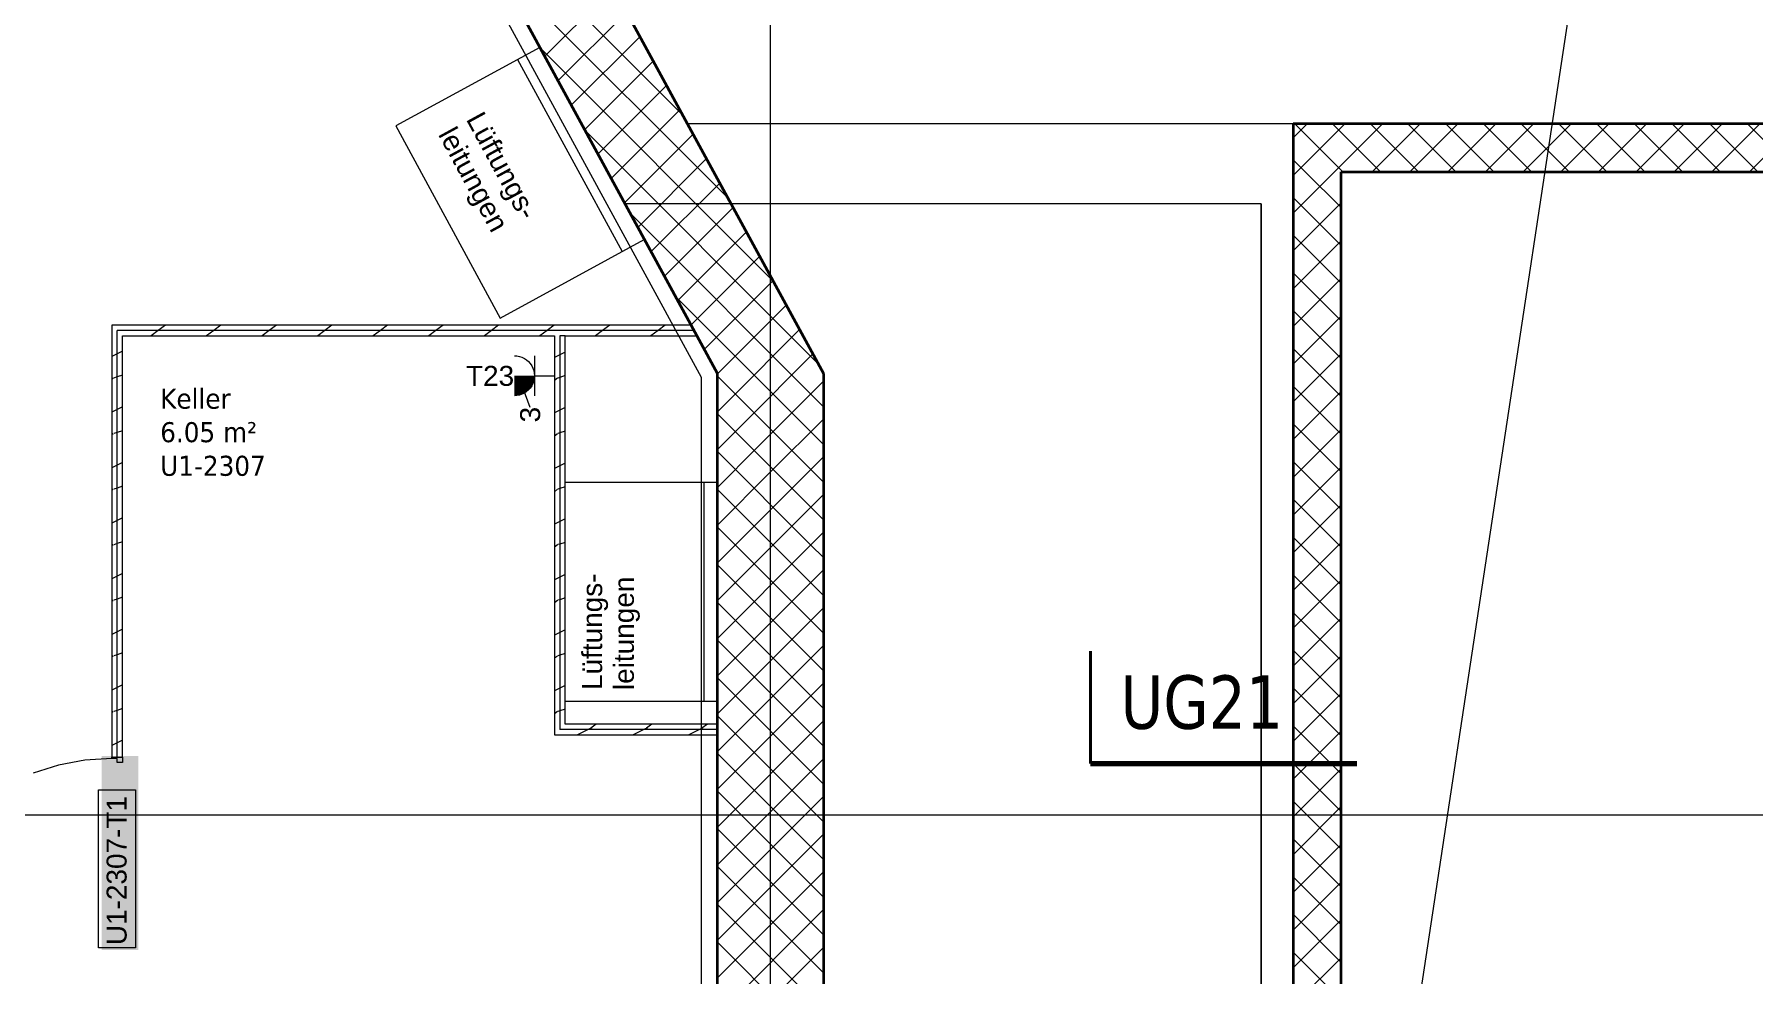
# Model space of a CAD drawing. Extents: x -1132 to 613, y -179 to 712.
# Drawn here: x -905.6 to -776.7, y 126.1 to 196.6 of the extents above; entities that cross this region are included whole.
import ezdxf
from ezdxf.lldxf.tags import DXFTag

# ---------------------------------------------------------------- set-up
doc = ezdxf.new("R2010")
doc.units = 0
doc.layers.get('0').update_dxf_attribs({"lineweight": 13})
for name, color, linetype, lineweight in [('A-AREA-____-IDEN', 7, 'Continuous', 5), ('A-DETL-____-HDLN', 7, '_Verdeckte Linien_', 9), ('A-DETL-GENF-HDLN', 7, '_Verdeckte Linien_', 9), ('A-DOOR-____-IDEN', 7, 'Continuous', 5), ('A-DOOR-FRAM-MCUT', 7, 'Continuous', 9), ('A-DOOR-OPNG-OTLN', 7, 'Continuous', 9), ('A-FLOR-____-OTLN', 7, 'Continuous', 9), ('A-FLOR-____-OVHD', 7, 'Strichpunkt - Fein', 9), ('A-WALL-____-MCUT', 7, 'Continuous', 35), ('A-WALL-____-PATT', 7, 'Continuous', 35), ('A-WALL-FNSH-MCUT', 7, 'Continuous', 35), ('S-GRID-____-OTLN', 7, 'Continuous', 5), ('Text', 7, 'Continuous', 5)]:
    doc.layers.add(name, color=color, linetype=linetype, lineweight=lineweight)
for name, color, linetype, lineweight, true_color in [('A-DETL-____-OTLN', 5, 'Continuous', 9, 0x0000ff), ('EL01_WAN_Kraft', 1, 'Continuous', 13, 0xff0000), ('G-____-____-SYMB', 7, 'Strichpunkt - Weit', 5, 0x008080)]:
    doc.layers.add(name, color=color, linetype=linetype, lineweight=lineweight, true_color=true_color)
doc.styles.get("Standard").update_dxf_attribs({"font": 'arial.ttf'})
tags = doc.linetypes.add('_Rasterlinie_', pattern=[0.375, 0.2, -0.05, 0.075, -0.05]).pattern_tags.tags
tags[10:11] = [DXFTag(74, 4), DXFTag(75, 0), DXFTag(340, '0'), DXFTag(46, 1.0), DXFTag(50, 0.0), DXFTag(44, 0.0), DXFTag(45, 0.0)]
tags[8:9] = [DXFTag(74, 4), DXFTag(75, 0), DXFTag(340, '0'), DXFTag(46, 1.0), DXFTag(50, 0.0), DXFTag(44, 0.0), DXFTag(45, 0.0)]
tags[6:7] = [DXFTag(74, 4), DXFTag(75, 0), DXFTag(340, '0'), DXFTag(46, 1.0), DXFTag(50, 0.0), DXFTag(44, 0.0), DXFTag(45, 0.0)]
tags[4:5] = [DXFTag(74, 4), DXFTag(75, 0), DXFTag(340, '0'), DXFTag(46, 1.0), DXFTag(50, 0.0), DXFTag(44, 0.0), DXFTag(45, 0.0)]
tags = doc.linetypes.add('_Schnittlinie_', pattern=[0.3, 0.15, -0.05, 0.05, -0.05]).pattern_tags.tags
tags[10:11] = [DXFTag(74, 4), DXFTag(75, 0), DXFTag(340, '0'), DXFTag(46, 1.0), DXFTag(50, 0.0), DXFTag(44, 0.0), DXFTag(45, 0.0)]
tags[8:9] = [DXFTag(74, 4), DXFTag(75, 0), DXFTag(340, '0'), DXFTag(46, 1.0), DXFTag(50, 0.0), DXFTag(44, 0.0), DXFTag(45, 0.0)]
tags[6:7] = [DXFTag(74, 4), DXFTag(75, 0), DXFTag(340, '0'), DXFTag(46, 1.0), DXFTag(50, 0.0), DXFTag(44, 0.0), DXFTag(45, 0.0)]
tags[4:5] = [DXFTag(74, 4), DXFTag(75, 0), DXFTag(340, '0'), DXFTag(46, 1.0), DXFTag(50, 0.0), DXFTag(44, 0.0), DXFTag(45, 0.0)]
tags = doc.linetypes.add('_Verdeckte Linien_', pattern=[0.15, 0.1, -0.05]).pattern_tags.tags
tags[6:7] = [DXFTag(74, 4), DXFTag(75, 0), DXFTag(340, '0'), DXFTag(46, 1.0), DXFTag(50, 0.0), DXFTag(44, 0.0), DXFTag(45, 0.0)]
tags[4:5] = [DXFTag(74, 4), DXFTag(75, 0), DXFTag(340, '0'), DXFTag(46, 1.0), DXFTag(50, 0.0), DXFTag(44, 0.0), DXFTag(45, 0.0)]
tags = doc.linetypes.add('Gestrichelt', pattern=[0.1, 0.05, -0.05]).pattern_tags.tags
tags[6:7] = [DXFTag(74, 4), DXFTag(75, 0), DXFTag(340, '0'), DXFTag(46, 1.0), DXFTag(50, 0.0), DXFTag(44, 0.0), DXFTag(45, 0.0)]
tags[4:5] = [DXFTag(74, 4), DXFTag(75, 0), DXFTag(340, '0'), DXFTag(46, 1.0), DXFTag(50, 0.0), DXFTag(44, 0.0), DXFTag(45, 0.0)]
tags = doc.linetypes.add('Strichpunkt - Fein', pattern=[0.2, 0.1, -0.05, 0, -0.05]).pattern_tags.tags
tags[10:11] = [DXFTag(74, 4), DXFTag(75, 0), DXFTag(340, '0'), DXFTag(46, 1.0), DXFTag(50, 0.0), DXFTag(44, 0.0), DXFTag(45, 0.0)]
tags[8:9] = [DXFTag(74, 4), DXFTag(75, 0), DXFTag(340, '0'), DXFTag(46, 1.0), DXFTag(50, 0.0), DXFTag(44, 0.0), DXFTag(45, 0.0)]
tags[6:7] = [DXFTag(74, 4), DXFTag(75, 0), DXFTag(340, '0'), DXFTag(46, 1.0), DXFTag(50, 0.0), DXFTag(44, 0.0), DXFTag(45, 0.0)]
tags[4:5] = [DXFTag(74, 4), DXFTag(75, 0), DXFTag(340, '0'), DXFTag(46, 1.0), DXFTag(50, 0.0), DXFTag(44, 0.0), DXFTag(45, 0.0)]
tags = doc.linetypes.add('Strichpunkt - Weit', pattern=[0.5, 0.2, -0.15, 0, -0.15]).pattern_tags.tags
tags[10:11] = [DXFTag(74, 4), DXFTag(75, 0), DXFTag(340, '0'), DXFTag(46, 1.0), DXFTag(50, 0.0), DXFTag(44, 0.0), DXFTag(45, 0.0)]
tags[8:9] = [DXFTag(74, 4), DXFTag(75, 0), DXFTag(340, '0'), DXFTag(46, 1.0), DXFTag(50, 0.0), DXFTag(44, 0.0), DXFTag(45, 0.0)]
tags[6:7] = [DXFTag(74, 4), DXFTag(75, 0), DXFTag(340, '0'), DXFTag(46, 1.0), DXFTag(50, 0.0), DXFTag(44, 0.0), DXFTag(45, 0.0)]
tags[4:5] = [DXFTag(74, 4), DXFTag(75, 0), DXFTag(340, '0'), DXFTag(46, 1.0), DXFTag(50, 0.0), DXFTag(44, 0.0), DXFTag(45, 0.0)]

# ---------------------------------------------------------------- blocks, each defined once
blk = doc.blocks.new('Referenz-A0UNPDE96I', base_point=(-1115.89, -117.37))
at = {"layer": 'A-DETL-____-HDLN', "color": 0, "linetype": '_Verdeckte Linien_', "ltscale": 0.13}
for p, q in [((-813.61, 183.88), (-861.33, 183.88)), ((-813.61, -113.6), (-813.61, 183.88)), ((-813.61, 183.88), (-813.61, -113.6)), ((-807.61, 183.88), (-807.61, -113.6))]:
    blk.add_line(p, q, dxfattribs=at)
at = {"layer": 'A-DETL-____-OTLN', "color": 0, "linetype": 'Gestrichelt', "ltscale": 0.13}
for p, q in [((-867.71, 195.6), (-878.51, 189.72)), ((-869.38, 194.69), (-861.54, 180.29)), ((-878.51, 189.72), (-870.67, 175.31)), ((-870.67, 175.31), (-859.87, 181.2)), ((-854.41, 162.99), (-865.81, 162.99)), ((-855.41, 162.99), (-855.41, 146.59)), ((-865.81, 146.59), (-854.41, 146.59))]:
    blk.add_line(p, q, dxfattribs=at)
at = {"layer": 'A-DETL-GENF-HDLN', "color": 0, "linetype": '_Verdeckte Linien_', "ltscale": 0.13}
blk.add_line((-780.86, 261.88), (-807.41, 87), dxfattribs=at)
at = {"layer": 'A-DOOR-____-IDEN', "color": 0, "linetype": 'Continuous', "ltscale": 0.13}
for p, q in [((-900.81, 128.11), (-900.81, 139.95)), ((-900.81, 139.95), (-898.03, 139.95)), ((-898.03, 139.95), (-898.03, 128.11)), ((-898.03, 128.11), (-900.81, 128.11))]:
    blk.add_line(p, q, dxfattribs=at)
at = {"layer": 'A-DOOR-____-IDEN', "color": 7, "linetype": 'Continuous', "ltscale": 0.13, "true_color": 0xffffff}
for points in [[(-900.56, 127.94), (-897.8, 127.94), (-900.56, 142.48)], [(-897.8, 127.94), (-900.56, 142.48), (-897.8, 142.48)]]:
    blk.add_solid(points, dxfattribs=at)
at = {"layer": 'A-DOOR-FRAM-MCUT', "color": 0, "linetype": 'Continuous', "ltscale": 0.13}
for p, q in [((-899.81, 142.39), (-899.01, 142.39)), ((-899.81, 142.29), (-899.81, 142.39)), ((-899.41, 142.29), (-899.81, 142.29)), ((-899.41, 141.99), (-899.41, 142.29)), ((-899.01, 141.99), (-899.41, 141.99)), ((-899.01, 142.39), (-899.01, 141.99))]:
    blk.add_line(p, q, dxfattribs=at)
at = {"layer": 'A-DOOR-OPNG-OTLN', "color": 0, "linetype": 'Continuous', "ltscale": 0.13}
for p, q in [((-901.82, 142.17), (-903.79, 141.8)), ((-899.81, 142.29), (-901.82, 142.17)), ((-903.79, 141.8), (-905.7, 141.21))]:
    blk.add_line(p, q, dxfattribs=at)
at = {"layer": 'A-FLOR-____-OTLN', "color": 0, "linetype": 'Continuous', "ltscale": 0.13}
blk.add_line((-811.21, 189.88), (-856.63, 189.88), dxfattribs=at)
at = {"layer": 'A-FLOR-____-OVHD', "color": 0, "linetype": 'Strichpunkt - Fein', "ltscale": 0.13}
for p, q in [((-900.11, 252.57), (-855.61, 170.88)), ((-855.61, 170.88), (-855.61, -106.42))]:
    blk.add_line(p, q, dxfattribs=at)
at = {"layer": 'A-WALL-____-MCUT', "color": 0, "linetype": 'Continuous', "ltscale": 0.35}
for p, q in [((-846.41, 171.13), (-891.91, 254.66)), ((-898.91, 252.88), (-854.41, 171.19)), ((-744.11, 189.88), (-811.21, 189.88)), ((-811.21, 189.88), (-811.21, 124.21)), ((-807.61, 186.28), (-740.51, 186.28)), ((-807.61, 124.21), (-807.61, 186.28)), ((-854.41, 171.19), (-854.41, 111.19)), ((-846.41, -107.62), (-846.41, 171.13))]:
    blk.add_line(p, q, dxfattribs=at)
at = {"layer": 'A-WALL-____-MCUT', "color": 0, "linetype": 'Continuous', "lineweight": 9, "ltscale": 0.13}
for p, q in [((-899.41, 142.39), (-899.41, 174.39)), ((-856.16, 174.39), (-899.41, 174.39)), ((-865.81, 173.99), (-866.21, 173.99)), ((-866.21, 173.99), (-866.21, 144.48)), ((-854.41, 144.48), (-866.21, 144.48))]:
    blk.add_line(p, q, dxfattribs=at)
at = {"layer": 'A-WALL-____-PATT', "color": 0, "linetype": 'Continuous', "lineweight": 9, "ltscale": 0.13}
for p, q in [((-856.97, 190.52), (-874.48, 208.02)), ((-853.59, 184.3), (-871.1, 201.81)), ((-867.34, 194.92), (-862.18, 200.08)), ((-866.35, 193.09), (-861.19, 198.25)), ((-865.35, 191.26), (-860.19, 196.42)), ((-850.2, 178.09), (-867.71, 195.6)), ((-864.35, 189.43), (-859.19, 194.59)), ((-863.35, 187.6), (-858.19, 192.76)), ((-862.36, 185.77), (-857.2, 190.93)), ((-811.21, 188.83), (-810.16, 189.88)), ((-807.48, 186.28), (-811.08, 189.88)), ((-810.93, 186.28), (-807.34, 189.88)), ((-804.65, 186.28), (-808.25, 189.88)), ((-808.11, 186.28), (-804.51, 189.88)), ((-801.82, 186.28), (-805.42, 189.88)), ((-805.28, 186.28), (-801.68, 189.88)), ((-799, 186.28), (-802.6, 189.88)), ((-802.45, 186.28), (-798.85, 189.88)), ((-796.17, 186.28), (-799.77, 189.88)), ((-799.62, 186.28), (-796.02, 189.88)), ((-793.34, 186.28), (-796.94, 189.88)), ((-796.79, 186.28), (-793.19, 189.88)), ((-790.51, 186.28), (-794.11, 189.88)), ((-793.96, 186.28), (-790.36, 189.88)), ((-787.68, 186.28), (-791.28, 189.88)), ((-791.14, 186.28), (-787.54, 189.88)), ((-784.85, 186.28), (-788.45, 189.88)), ((-788.31, 186.28), (-784.71, 189.88)), ((-782.02, 186.28), (-785.62, 189.88)), ((-785.48, 186.28), (-781.88, 189.88)), ((-779.2, 186.28), (-782.8, 189.88)), ((-782.65, 186.28), (-779.05, 189.88)), ((-776.37, 186.28), (-779.97, 189.88)), ((-779.82, 186.28), (-776.22, 189.88)), ((-773.54, 186.28), (-777.14, 189.88)), ((-776.99, 186.28), (-773.39, 189.88)), ((-846.82, 171.88), (-864.33, 189.39)), ((-861.36, 183.94), (-856.2, 189.1)), ((-860.36, 182.11), (-855.2, 187.27)), ((-810.31, 186.28), (-811.21, 187.18)), ((-811.21, 186), (-810.93, 186.28)), ((-811.21, 183.17), (-808.11, 186.28)), ((-807.62, 183.59), (-810.31, 186.28)), ((-859.37, 180.27), (-854.2, 185.43)), ((-846.41, 168.64), (-860.94, 183.17)), ((-858.37, 178.44), (-853.21, 183.6)), ((-807.62, 180.76), (-811.21, 184.36)), ((-811.21, 180.34), (-807.62, 183.94)), ((-857.37, 176.61), (-852.21, 181.77)), ((-807.62, 177.93), (-811.21, 181.53)), ((-811.21, 177.51), (-807.62, 181.11)), ((-856.37, 174.78), (-851.21, 179.94)), ((-855.38, 172.95), (-850.22, 178.11)), ((-807.62, 175.1), (-811.21, 178.7)), ((-811.21, 174.68), (-807.62, 178.28)), ((-846.41, 165.82), (-857.56, 176.96)), ((-854.38, 171.12), (-849.22, 176.28)), ((-807.62, 172.27), (-811.21, 175.87)), ((-811.21, 171.86), (-807.62, 175.46)), ((-896.32, 174.39), (-896.85, 173.99)), ((-895.78, 174.79), (-896.32, 174.39)), ((-892.15, 174.39), (-892.69, 173.99)), ((-891.62, 174.79), (-892.15, 174.39)), ((-887.99, 174.39), (-888.52, 173.99)), ((-887.45, 174.79), (-887.99, 174.39)), ((-883.82, 174.39), (-884.36, 173.99)), ((-883.29, 174.79), (-883.82, 174.39)), ((-879.66, 174.39), (-880.19, 173.99)), ((-879.12, 174.79), (-879.66, 174.39)), ((-875.49, 174.39), (-876.03, 173.99)), ((-874.96, 174.79), (-875.49, 174.39)), ((-871.33, 174.39), (-871.86, 173.99)), ((-870.79, 174.79), (-871.33, 174.39)), ((-867.16, 174.39), (-867.7, 173.99)), ((-866.63, 174.79), (-867.16, 174.39)), ((-863, 174.39), (-863.53, 173.99)), ((-862.46, 174.79), (-863, 174.39)), ((-858.83, 174.39), (-859.37, 173.99)), ((-858.3, 174.79), (-858.83, 174.39)), ((-853.38, 169.29), (-848.22, 174.45)), ((-899.01, 172.82), (-899.41, 172.62)), ((-865.81, 172.76), (-866.21, 172.56)), ((-807.62, 169.44), (-811.21, 173.04)), ((-899.41, 172.62), (-899.81, 172.42)), ((-866.21, 172.56), (-866.61, 172.36)), ((-852.38, 167.46), (-847.22, 172.62)), ((-811.21, 169.03), (-807.62, 172.63)), ((-899.7, 170.81), (-899.81, 170.72)), ((-899.41, 170.9), (-899.67, 170.82)), ((-899.01, 171.04), (-899.41, 170.9)), ((-866.38, 170.81), (-866.61, 170.63)), ((-866.21, 170.86), (-866.34, 170.82)), ((-865.81, 171), (-866.21, 170.86)), ((-854.41, 171.08), (-854.38, 171.12)), ((-854.18, 170.75), (-854.41, 170.99)), ((-846.41, 162.99), (-854.18, 170.75)), ((-851.39, 165.63), (-846.41, 170.6)), ((-807.62, 166.61), (-811.21, 170.21)), ((-854.41, 168.25), (-853.38, 169.29)), ((-811.21, 166.2), (-807.62, 169.8)), ((-899.41, 168.46), (-899.81, 168.26)), ((-899.01, 168.66), (-899.41, 168.46)), ((-866.21, 168.4), (-866.61, 168.2)), ((-865.81, 168.6), (-866.21, 168.4)), ((-850.79, 164.54), (-854.41, 168.16)), ((-850.39, 163.8), (-846.41, 167.77)), ((-899.7, 166.64), (-899.81, 166.56)), ((-899.41, 166.74), (-899.66, 166.65)), ((-899.01, 166.87), (-899.41, 166.74)), ((-866.38, 166.64), (-866.61, 166.47)), ((-866.21, 166.7), (-866.34, 166.65)), ((-865.81, 166.83), (-866.21, 166.7)), ((-854.41, 165.43), (-852.38, 167.46)), ((-807.62, 163.79), (-811.21, 167.39)), ((-811.21, 163.37), (-807.62, 166.97)), ((-854.41, 162.6), (-851.39, 165.63)), ((-847.41, 158.32), (-854.41, 165.33)), ((-899.41, 164.29), (-899.81, 164.09)), ((-899.01, 164.49), (-899.41, 164.29)), ((-866.21, 164.23), (-866.61, 164.03)), ((-865.81, 164.43), (-866.21, 164.23)), ((-854.41, 159.77), (-850.39, 163.8)), ((-846.41, 160.16), (-850.79, 164.54)), ((-849.39, 161.96), (-846.41, 164.94)), ((-807.62, 160.96), (-811.21, 164.56)), ((-811.21, 160.54), (-807.62, 164.14)), ((-899.7, 162.48), (-899.81, 162.39)), ((-899.41, 162.57), (-899.66, 162.49)), ((-899.01, 162.71), (-899.41, 162.57)), ((-866.38, 162.48), (-866.61, 162.3)), ((-866.21, 162.53), (-866.34, 162.49)), ((-865.81, 162.67), (-866.21, 162.53)), ((-846.41, 154.5), (-854.41, 162.5)), ((-854.41, 156.94), (-849.39, 161.96)), ((-848.39, 160.13), (-846.41, 162.11)), ((-807.62, 158.13), (-811.21, 161.73)), ((-811.21, 157.71), (-807.62, 161.31)), ((-899.41, 160.13), (-899.81, 159.93)), ((-899.01, 160.33), (-899.41, 160.13)), ((-866.21, 160.07), (-866.61, 159.87)), ((-865.81, 160.27), (-866.21, 160.07)), ((-854.41, 154.11), (-848.39, 160.13)), ((-846.41, 151.67), (-854.41, 159.67)), ((-847.4, 158.3), (-846.41, 159.28)), ((-807.62, 155.3), (-811.21, 158.9)), ((-899.7, 158.31), (-899.81, 158.23)), ((-899.41, 158.41), (-899.66, 158.32)), ((-899.01, 158.54), (-899.41, 158.41)), ((-866.38, 158.31), (-866.61, 158.14)), ((-866.21, 158.37), (-866.34, 158.33)), ((-865.81, 158.5), (-866.21, 158.37)), ((-854.41, 151.28), (-847.4, 158.3)), ((-846.41, 157.33), (-847.41, 158.32)), ((-811.21, 154.89), (-807.62, 158.49)), ((-899.01, 156.16), (-899.41, 155.96)), ((-865.81, 156.1), (-866.21, 155.9)), ((-846.41, 148.84), (-854.41, 156.84)), ((-854.41, 148.46), (-846.41, 156.46)), ((-807.62, 152.47), (-811.21, 156.07)), ((-899.41, 155.96), (-899.81, 155.76)), ((-866.21, 155.9), (-866.61, 155.7)), ((-811.21, 152.06), (-807.62, 155.66)), ((-899.7, 154.15), (-899.81, 154.06)), ((-899.41, 154.24), (-899.66, 154.16)), ((-899.01, 154.38), (-899.41, 154.24)), ((-866.38, 154.15), (-866.61, 153.97)), ((-866.21, 154.2), (-866.34, 154.16)), ((-865.81, 154.34), (-866.21, 154.2)), ((-846.41, 146.02), (-854.41, 154.02)), ((-854.41, 145.63), (-846.41, 153.63)), ((-807.62, 149.64), (-811.21, 153.24)), ((-811.21, 149.23), (-807.62, 152.83)), ((-899.41, 151.8), (-899.81, 151.6)), ((-899.01, 152), (-899.41, 151.8)), ((-866.21, 151.74), (-866.61, 151.54)), ((-865.81, 151.94), (-866.21, 151.74)), ((-846.41, 143.19), (-854.41, 151.19)), ((-899.7, 149.98), (-899.81, 149.9)), ((-899.41, 150.08), (-899.66, 150)), ((-899.01, 150.21), (-899.41, 150.08)), ((-866.38, 149.98), (-866.61, 149.81)), ((-866.21, 150.04), (-866.34, 150)), ((-865.81, 150.17), (-866.21, 150.04)), ((-854.41, 142.8), (-846.41, 150.8)), ((-807.62, 146.81), (-811.21, 150.41)), ((-811.21, 146.4), (-807.62, 150)), ((-846.41, 140.36), (-854.41, 148.36)), ((-899.41, 147.63), (-899.81, 147.43)), ((-899.01, 147.83), (-899.41, 147.63)), ((-866.21, 147.57), (-866.61, 147.37)), ((-865.81, 147.77), (-866.21, 147.57)), ((-854.41, 139.97), (-846.41, 147.97)), ((-807.62, 143.99), (-811.21, 147.59)), ((-811.21, 143.57), (-807.62, 147.17)), ((-899.7, 145.82), (-899.81, 145.73)), ((-899.41, 145.91), (-899.66, 145.83)), ((-899.01, 146.05), (-899.41, 145.91)), ((-866.38, 145.82), (-866.61, 145.64)), ((-866.21, 145.87), (-866.34, 145.83)), ((-865.81, 146.01), (-866.21, 145.87)), ((-864.07, 144.48), (-864.87, 144.08)), ((-863.81, 144.61), (-864.07, 144.48)), ((-863.47, 144.88), (-863.88, 144.57)), ((-859.91, 144.48), (-860.71, 144.08)), ((-859.64, 144.61), (-859.91, 144.48)), ((-859.3, 144.88), (-859.71, 144.57)), ((-855.74, 144.48), (-856.54, 144.08)), ((-855.48, 144.61), (-855.74, 144.48)), ((-855.14, 144.88), (-855.55, 144.57)), ((-846.41, 137.53), (-854.41, 145.53)), ((-854.41, 137.14), (-846.41, 145.14)), ((-807.62, 141.16), (-811.21, 144.76)), ((-899.41, 143.47), (-899.81, 143.27)), ((-899.01, 143.67), (-899.41, 143.47)), ((-811.21, 140.74), (-807.62, 144.34)), ((-846.41, 134.7), (-854.41, 142.7)), ((-854.41, 134.31), (-846.41, 142.31)), ((-807.62, 138.33), (-811.21, 141.93)), ((-811.21, 137.92), (-807.62, 141.52)), ((-846.41, 131.87), (-854.41, 139.87)), ((-854.41, 131.48), (-846.41, 139.48)), ((-807.62, 135.5), (-811.21, 139.1)), ((-811.21, 135.09), (-807.62, 138.69)), ((-846.41, 129.05), (-854.41, 137.05)), ((-854.41, 128.66), (-846.41, 136.66)), ((-807.62, 132.67), (-811.21, 136.27)), ((-811.21, 132.26), (-807.62, 135.86)), ((-846.41, 126.22), (-854.41, 134.22)), ((-854.41, 125.83), (-846.41, 133.83)), ((-807.62, 129.84), (-811.21, 133.44)), ((-811.21, 129.43), (-807.62, 133.03)), ((-846.41, 123.39), (-854.41, 131.39)), ((-854.41, 123), (-846.41, 131)), ((-807.61, 127.02), (-811.21, 130.62)), ((-811.21, 126.6), (-807.62, 130.2)), ((-846.41, 120.56), (-854.41, 128.56)), ((-854.41, 120.17), (-846.41, 128.17)), ((-807.64, 124.21), (-811.21, 127.79)), ((-810.78, 124.21), (-807.61, 127.37))]:
    blk.add_line(p, q, dxfattribs=at)
at = {"layer": 'A-WALL-FNSH-MCUT', "color": 0, "linetype": 'Continuous', "lineweight": 9, "ltscale": 0.13}
for p, q in [((-899.81, 174.79), (-899.81, 142.39)), ((-856.38, 174.79), (-899.81, 174.79)), ((-899.01, 142.39), (-899.01, 173.99)), ((-899.01, 173.99), (-866.61, 173.99)), ((-866.61, 173.99), (-866.61, 144.08)), ((-865.81, 173.99), (-855.94, 173.99)), ((-865.81, 144.88), (-865.81, 173.99)), ((-854.41, 144.88), (-865.81, 144.88)), ((-866.61, 144.08), (-854.41, 144.08)), ((-899.81, 142.39), (-899.01, 142.39))]:
    blk.add_line(p, q, dxfattribs=at)
at = {"layer": 'G-____-____-SYMB', "color": 0, "linetype": 'Continuous', "lineweight": 40, "ltscale": 0.4}
blk.add_line((-826.41, 150.35), (-826.41, 141.92), dxfattribs=at)
at = {"layer": 'G-____-____-SYMB', "color": 0, "linetype": '_Schnittlinie_', "lineweight": 70, "ltscale": 0.7}
blk.add_line((-826.41, 141.92), (-806.44, 141.92), dxfattribs=at)
at = {"layer": 'S-GRID-____-OTLN', "color": 0, "linetype": '_Rasterlinie_', "ltscale": 0.13}
for p, q in [((-850.41, -113.6), (-850.41, 631.48)), ((-1107.61, 138.08), (103.38, 138.08))]:
    blk.add_line(p, q, dxfattribs=at)
at = {"layer": 'A-AREA-____-IDEN', "color": 0, "linetype": 'Continuous', "ltscale": 0.13, "char_height": 1.5, "attachment_point": 1}
for s, insert in [('{\\W0.9;\\fVerdana;Keller}', (-896.17, 170.02)), ('{\\W0.9;\\fVerdana;6.05 m²}', (-896.17, 167.51)), ('{\\W0.9;\\fVerdana;U1-2307}', (-896.17, 164.99))]:
    blk.add_mtext(s, dxfattribs=dict(at, insert=insert))
at = {"layer": 'A-DOOR-____-IDEN', "color": 0, "linetype": 'Continuous', "ltscale": 0.13, "insert": (-900.19, 128.31), "char_height": 1.5, "attachment_point": 1, "rotation": 90}
blk.add_mtext('{\\fArial;U1-2307-T1}', dxfattribs=at)
at = {"layer": 'G-____-____-SYMB', "color": 0, "linetype": 'Continuous', "ltscale": 0.13, "insert": (-824.16, 148.53), "char_height": 4, "attachment_point": 1}
blk.add_mtext('{\\W0.8;\\fVerdana;UG21}', dxfattribs=at)
at = {"layer": 'Text', "color": 0, "linetype": 'Continuous', "ltscale": 0.13, "char_height": 1.5, "attachment_point": 1}
for s, insert, rotation in [('{\\fArial;leitungen}', (-874.04, 189.8), 298.5786), ('{\\fArial;Lüftungs-}', (-871.95, 190.94), 298.5786), ('{\\fArial;Lüftungs-}', (-864.53, 147.43), 90), ('{\\fArial;leitungen}', (-862.15, 147.43), 90)]:
    blk.add_mtext(s, dxfattribs=dict(at, insert=insert, rotation=rotation))
blk = doc.blocks.new('Steckdose T23_ AP_ 3-fach-A0UNPG5J6I', base_point=(-873.24, 167.49))
at = {"color": 0, "lineweight": -2}
for p, q in [((-869.61, 172.49), (-869.42, 172.47)), ((-869.42, 172.47), (-869.22, 172.44)), ((-869.22, 172.44), (-869.04, 172.37)), ((-869.04, 172.37), (-868.86, 172.29)), ((-868.86, 172.29), (-868.7, 172.18)), ((-868.7, 172.18), (-868.55, 172.05)), ((-868.55, 172.05), (-868.42, 171.9)), ((-868.42, 171.9), (-868.31, 171.74)), ((-868.31, 171.74), (-868.23, 171.56)), ((-868.23, 171.56), (-868.16, 171.38)), ((-868.11, 172.49), (-868.11, 169.49)), ((-868.31, 170.24), (-868.42, 170.07)), ((-868.23, 170.41), (-868.31, 170.24)), ((-868.16, 170.6), (-868.23, 170.41)), ((-868.16, 171.38), (-868.13, 171.18)), ((-868.13, 170.79), (-868.16, 170.6)), ((-868.13, 171.18), (-868.11, 170.99)), ((-868.11, 170.99), (-868.13, 170.79)), ((-868.11, 170.99), (-866.61, 170.99)), ((-869.42, 169.5), (-869.61, 169.49)), ((-869.22, 169.54), (-869.42, 169.5)), ((-869.04, 169.6), (-869.22, 169.54)), ((-868.86, 169.69), (-869.04, 169.6)), ((-868.97, 170.06), (-868.46, 168.64)), ((-868.7, 169.8), (-868.86, 169.69)), ((-868.55, 169.93), (-868.7, 169.8)), ((-868.42, 170.07), (-868.55, 169.93))]:
    blk.add_line(p, q, dxfattribs=at)
for points in [[(-868.16, 170.6), (-869.61, 170.6), (-868.11, 170.99)], [(-869.61, 170.6), (-868.11, 170.99), (-869.61, 170.99)], [(-868.31, 170.24), (-869.61, 170.24), (-868.16, 170.6)], [(-869.61, 170.24), (-868.16, 170.6), (-869.61, 170.6)], [(-868.55, 169.93), (-869.61, 169.93), (-868.31, 170.24)], [(-869.61, 169.93), (-868.31, 170.24), (-869.61, 170.24)], [(-868.86, 169.69), (-869.61, 169.69), (-868.55, 169.93)], [(-869.61, 169.69), (-868.55, 169.93), (-869.61, 169.93)], [(-869.22, 169.54), (-869.61, 169.54), (-868.86, 169.69)], [(-869.61, 169.54), (-868.86, 169.69), (-869.61, 169.69)], [(-869.61, 169.49), (-869.22, 169.54), (-869.61, 169.54)]]:
    blk.add_solid(points, dxfattribs=at)
at = {"color": 0, "lineweight": -2, "insert": (-873.24, 171.73), "char_height": 1.5, "attachment_point": 1}
blk.add_mtext('{\\fArial;T23}', dxfattribs=at)
at = {"color": 0, "lineweight": -2, "insert": (-869.18, 167.49), "char_height": 1.5, "attachment_point": 1, "rotation": 90}
blk.add_mtext('{\\fArial;3}', dxfattribs=at)

msp = doc.modelspace()

# ---------------------------------------------------------------- block references
at = {"color": 9, "lineweight": 25, "ltscale": 0.25, "true_color": 0xc0c0c0}
msp.add_blockref('Referenz-A0UNPDE96I', (-1115.89, -117.37), dxfattribs=at)
at = {"layer": 'EL01_WAN_Kraft', "color": 1, "linetype": 'Continuous', "ltscale": 0.13, "true_color": 0xff0000}
msp.add_blockref('Steckdose T23_ AP_ 3-fach-A0UNPG5J6I', (-873.24, 167.49), dxfattribs=at)

doc.saveas('drawing.dxf')
